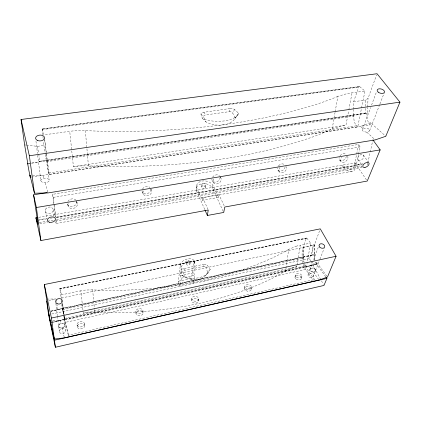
<?xml version="1.0" encoding="UTF-8"?>
<svg xmlns="http://www.w3.org/2000/svg" width="421" height="421" viewBox="0 0 421 421"><rect width="100%" height="100%" fill="white"/><g stroke="black" fill="none" stroke-linecap="round" stroke-linejoin="round"><path stroke-width="0.32" stroke-dasharray="2.1 1.58" d="M304.22 262.699A6.541 2.736 76.8 0 1 303.615 257.873L303.141 256.836L303.157 247.301L306.283 238.281A1.242 0.532 77.7 0 1 306.956 238.249L310.587 243.08L307.12 263.125M357.729 126.958L356.471 125.795A8.325 4.41 83.8 0 1 353.882 116.091A0.763 0.4 84 0 0 353.729 115.175A0.763 0.4 84 0 0 353.235 115.091L46.284 160.354L46.563 161.68A9.625 0.668 80 0 0 48.783 173.005L49.22 174.505L357.729 126.958L364.97 91.031L359.702 86.658L42.153 128.958L359.318 86.51M314.708 244.085L312.845 245.275L312.777 255.1L314.608 254.984L314.708 244.085L319.834 230.076M61.461 298.005L314.329 245.117L314.245 254.726A8.083 3.526 76.7 0 0 314.945 260.546M191.671 300.541L191.729 298.615M353.235 115.096L353.372 109.923M353.393 109.292L353.629 101.735L358.687 87.152A1.605 0.853 85.8 0 1 359.702 86.658M353.245 114.98L365.102 113.207L365.344 106.939M365.365 106.313L365.607 100.045L368.017 98.393L376.59 74.97M365.102 113.207L365.091 113.644L367.417 113.481L367.654 107.576M367.68 106.918L368.017 98.393M198.601 300.847A3.468 2.447 1.9 0 0 193.507 298.515A3.468 2.447 1.9 0 0 193.297 302.752A3.468 2.447 1.9 0 0 198.601 300.847L198.68 298.921A3.479 2.447 1.9 0 0 193.571 296.589A3.479 2.447 1.9 0 0 193.365 300.82A3.479 2.447 1.9 0 0 198.68 298.921M303.162 256.863L62.534 308.272L57.393 309.398L57.74 309.656L51.057 311.572M244.622 288.49L244.811 286.585M251.369 289.274L251.569 287.369M367.417 113.481L366.975 113.391A10.115 5.568 84.1 0 0 369.491 124.295L370.017 124.937L30.301 177.273M180.393 264.609L181.377 267.193L180.314 275.597L181.288 278.181L180.235 286.364L178.33 281.244L180.393 264.609A7.152 3.999 -21.6 0 1 187.777 258.841A7.152 3.999 -21.6 0 1 193.965 261.825L194.986 264.383L193.713 272.782L194.723 275.339L193.46 283.517L191.487 278.444L193.965 261.825M196.344 187.834L196.712 185.098M204.743 209.505L196.586 191.002L196.96 188.266A8.494 6.052 8.5 0 1 202.269 180.983A8.494 6.052 8.5 0 1 212.958 185.529L218.488 197.396L202.275 200.27L196.96 188.266M201.554 186.887L201.948 184.151M288.68 249.421A203.169 108.518 -0.9 0 1 272.287 257.973C224.372 279.797 171.436 289.106 119.032 290.337A204.795 109.781 -1.9 0 1 92.62 289.853L85.847 290.032A35.169 24.634 -8.8 0 0 80.816 290.816L83.311 313.235A34.133 24.802 -9.9 0 1 88.194 312.435L94.772 312.235A200.043 112.128 -2.2 0 0 120.427 312.677C171.531 311.387 223.114 301.72 269.493 279.697A198.501 110.876 -1.1 0 0 285.501 270.992L288.674 249.421L295.963 246.317M202.275 200.27L202.68 197.523L218.967 194.66L224.482 206.437M205.522 187.745A2.037 1.452 8.4 0 0 202.89 185.893A2.037 1.452 8.4 0 0 202.206 188.319A2.037 1.452 8.4 0 0 205.522 187.745L205.932 185.014A2.042 1.452 8.4 0 0 203.285 183.156A2.042 1.452 8.4 0 0 202.601 185.587A2.042 1.452 8.4 0 0 205.932 185.014M295.021 277.034L295.326 275.145M285.496 270.987L292.616 267.824A42.931 28.607 12.4 0 1 296.773 266.714L296.973 265.451M297.079 264.82L300.226 245.232L310.587 243.08M223.188 211.268L212.516 188.255L212.958 185.529M301.599 278.244L301.92 276.36M64.06 316.366A7.32 0.389 79.2 0 0 64.524 318.418L64.892 319.928L306.451 267.003L307.009 263.772M218.488 197.396L218.967 194.66M42.247 129.173L43.979 134.846L69.728 131.331L73.412 166.663A45.094 25.065 -4.7 0 1 79.822 165.942L88.426 165.837A247.08 98.409 -0.4 0 0 121.964 166.627C186.424 165.937 251.616 158.359 312.698 136.951A244.617 96.888 0.4 0 0 332.153 128.989L335.048 112.36M335.158 111.723L337.842 96.377L346.762 93.704A57.945 25.734 9.3 0 1 352.061 92.794L364.97 91.031M51.115 322.275L316.608 264.183L316.892 262.646L308.919 265.867L310.819 268.524L312.198 268.014A3.084 2.231 -4.3 0 1 314.398 268.277L315.65 269.551A2.684 1.942 -4.3 0 1 315.213 271.092L313.345 271.998L311.23 271.492A2.931 1.879 11.1 0 1 309.935 269.682M62.55 308.382L62.797 309.482A7.32 0.389 79.2 0 0 63.745 314.824M332.143 128.984L340.815 126.126A55.867 27.055 10 0 1 345.957 125.153L348.709 110.56M348.83 109.923L352.061 92.794M358.513 154.47L356.155 165.795A13.119 6.72 81.3 0 1 353.777 170.794A23.771 12.172 82 0 1 342.747 166.353L341.915 165.179L348.614 168.658A9.688 4.963 81.3 0 0 354.287 165.59L356.576 154.496M356.708 153.87L358.65 144.445L52.546 194.344L53.899 204.664M358.645 153.839L360.087 146.918L358.65 144.445M370.017 124.937L370.506 122.658L385.804 136.272M367.838 162.848L370.091 152.639M370.227 152.002L372.622 141.156M362.392 129.552L362.286 129.984A3.752 1.737 9.1 0 0 364.149 131.699L366.891 132.205L369.222 131.173A3.473 1.947 -4 0 0 369.622 129.605L367.865 128.421A3.994 2.242 -4 0 0 364.996 128.31L362.392 129.552L370.643 107.539M325.791 276.829L316.766 264.514L305.588 266.961L314.508 279.539L313.766 280.875M313.25 276.571A2.789 2.121 21.4 0 0 310.219 273.224A2.789 2.121 21.4 0 0 308.63 276.539A2.789 2.121 21.4 0 0 313.25 276.571L315.492 270.614A2.931 1.879 11.1 0 0 314.192 268.814L312.814 268.356A2.763 1.768 11.1 0 0 310.34 268.898M316.755 264.541L316.592 264.277A8.083 3.526 76.7 0 1 315.213 261.373M306.509 238.002L59.845 288.532L60.871 297.952M238.707 113.396L235.302 117.854A19.377 12.298 8.6 0 1 206.048 121.974L203.738 117.343A3.194 2.047 8 0 1 205.727 114.901L229.05 111.691L230.087 108.502L230.918 108.444A3.715 1.737 3.4 0 1 233.045 108.713L234.576 109.476L238.707 113.396L234.239 119.548M210.216 269.445L207.716 272.224A14.93 11.904 8.5 0 1 184.972 277.034L183.303 272.666A2.458 1.973 7.5 0 1 184.908 270.261L203.075 266.477L203.832 264.246L204.48 264.167A2.863 1.895 2.7 0 1 206.111 264.43L207.253 265.246L210.216 269.445L208.074 272.929L205.632 275.402M310.651 260.846L309.409 258.557L314.329 245.117M308.156 274.308L310.035 269.298L310.84 268.503M318.281 247.28L309.909 269.756A2.931 1.879 11.1 0 0 311.198 271.566L312.582 272.034A2.763 1.768 11.1 0 0 315.066 271.482L315.371 271.077M371.559 105.092L376.369 92.246M42.137 128.958L42.863 135.936M315.555 270.608L319.728 259.794M319.96 259.194L324.138 248.379M369.612 130.663L379.7 104.545M379.931 103.94L384.157 93.004M235.302 117.854L232.734 113.149L234.576 109.476M207.716 272.224L205.885 267.772L207.253 265.246M237.749 115.028L233.95 118.012A23.371 10.957 2.7 0 1 224.235 120.932C216.936 121.843 209.3 121.322 202.469 118.433L200.97 114.228L201.127 113.312A4.494 2.131 2.3 0 1 202.154 112.533L230.087 108.502M208.074 272.929L206.295 274.503A17.992 11.93 1.7 0 1 198.68 277.771C193.102 278.865 187.029 278.328 182.088 275.366L181.104 270.845L181.262 269.856A3.452 2.31 1 0 1 182.088 268.998L203.832 264.246M370.506 122.658L360.529 126.4L363.26 128.915M63.645 323.575L64.25 323.928A3.336 2.342 -11.6 0 1 64.792 326.159C58.693 332.479 55.588 320.486 64.26 324.007A3.336 2.342 -11.6 0 1 64.802 326.238L63.855 327.312A3.147 2.205 -11.6 0 1 60.719 328.006L59.377 327.438A3.336 2.342 -11.6 0 1 58.851 325.201L59.803 324.133A3.147 2.205 -11.6 0 1 62.924 323.444M57.393 309.398L57.698 309.303L56.956 304.783M40.816 180.751L40.805 180.172C42.316 177.936 46.021 178.015 48.294 178.972A4.373 2.342 -6.2 0 1 48.925 181.198C46.957 183.588 42.389 183.498 40.816 180.751L37.553 154.17M68.628 336.463L68.534 335.169L314.508 279.539M63.871 316.466A12.167 0.647 79.2 0 0 65.181 322.397L305.688 269.435L313.403 280.354M83.311 313.235L296.773 266.714M64.524 318.418L305.572 265.767L306.451 267.003M51.167 322.365L316.592 264.277M52.436 322.423L64.734 319.707L68.534 335.169M62.797 309.482L303.615 257.873M51.794 314.013L309.409 258.557M27.839 163.985L39.932 161.753L39.463 161.338L39.869 161.254L46.268 160.464M178.33 281.244L191.487 278.444M303.141 256.836L312.903 254.779M50.941 311.108L314.308 254.773L314.608 254.984M51.041 311.108L314.308 254.773A7.957 3.468 76.7 0 0 314.771 259.683M181.288 278.181L194.723 275.339M303.157 247.301L312.845 245.275M48.594 300.699L55.672 299.215M180.314 275.597L193.713 272.782M61.987 298.7L61.461 294.837L80.816 290.816M59.85 288.79L306.283 238.281M59.866 288.548L59.966 288.885L306.956 238.249M39.753 223.851L47.526 222.493M55.646 221.109L362.255 167.432M56.167 223.462L351.803 171.421M38.727 219.851L47.115 218.367M354.377 165.174L362.728 163.758M37.49 220.472L46.531 218.904M50.404 218.236L52.341 217.899M362.623 164.127L55.567 217.341L354.287 165.59M356.155 165.795L55.94 217.904L53.251 197.36L52.546 194.344M39.285 222.593L46.873 221.267M47.51 221.157L53.83 220.057M56.393 219.609L361.876 166.348L354.982 162.927L38.49 217.368M53.251 197.36L360.087 146.918M73.412 166.663L345.957 125.153M48.783 173.005L356.471 125.795M39.463 161.338L365.27 113.202M28.328 163.469L366.975 113.365M46.563 161.68L353.882 116.091M26.565 145.134L37.48 146.345L43.916 145.44L43.426 141.003M353.629 101.735L365.607 100.045M42.158 129.6L358.687 87.152M52.772 320.844L60.203 320.286L60.982 323.512M313.308 272.003L319.092 280.076M47.02 299.084L55.998 298.973M32.601 175.157L43.11 175.299L44.01 178.515M337.853 96.383A251.879 90.947 0.6 0 1 317.834 103.866C254.137 124.211 186.803 130.994 120.185 131.478A254.526 92.431 -0.1 0 1 85.337 130.605L76.396 130.668A46.963 24.065 -4 0 0 69.728 131.331M24.634 144.924L25.923 145.066M182.088 275.366L184.972 277.034M358.26 159.948L358.776 160.317A3.452 2.347 -42.7 0 0 361.755 159.806L363.081 158.533A3.663 2.489 -42.7 0 0 363.718 155.554L362.86 154.639A3.452 2.347 -42.8 0 0 359.866 155.144L358.534 156.428A3.663 2.489 -42.8 0 0 357.913 159.417L362.081 165.537M181.104 270.845L183.303 272.666M366.844 132.21L375.222 139.904M202.469 118.433L206.048 121.974M339.584 159.975L341.236 161.701M200.97 114.228L203.738 117.343M183.345 268.493L184.908 270.261M277.934 170.126L279.291 171.826M316.892 262.646L327.47 277.029M363.376 155.012L368.075 161.764M203.769 112.086L205.727 114.901M354.982 162.927L366.886 180.52M219.915 176.525L220.799 177.862M212.352 180.898L213.5 182.698M305.583 266.988L305.42 266.719A8.015 3.357 76.8 0 1 304.351 264.593M316.608 264.183L316.239 263.551A7.957 3.468 76.7 0 1 315.261 261.33M310.961 261.42L323.365 284.301M150.66 188.65L151.36 190.066M142.277 192.029L143.261 194.102M202.68 197.523L207.979 209.437M193.902 260.746L194.928 263.309M189.055 260.925A1.731 0.974 -21.6 0 1 186.861 262.625A1.731 0.974 -21.6 0 1 186.371 261.009A1.731 0.974 -21.6 0 1 189.055 260.925L190.066 263.499A1.737 0.968 -21.6 0 1 187.866 265.198A1.737 0.968 -21.6 0 1 187.377 263.588A1.737 0.968 -21.6 0 1 190.066 263.499M185.803 262.12L186.808 264.698M53.883 216.499L53.272 214.831L53.63 216.283M76.611 201.317L77.275 203.322M67.544 204.043L68.17 206.064M45.226 182.925L47.994 192.939M59.966 288.885L61.461 294.837M65.181 322.397L68.481 335.847M53.214 209.711L55.019 217.11M62.029 327.922L64.397 337.879M45.21 211.068L46.799 217.889M56.104 299.62L56.425 301.557M37.48 146.345L38.621 153.476M38.727 154.123L39.869 161.254M61.287 300.531L61.492 301.825M61.876 304.267L62.571 308.556A8.978 0.474 79.2 0 0 63.524 314.045M43.916 145.44L45.231 153.844M45.331 154.491L46.242 160.312M62.603 303.204L64.276 315.429M64.366 316.071L64.892 319.928M53.988 205.306L55.509 216.915M44.663 140.051L46.468 153.702M46.552 154.354L49.22 174.505M64.734 319.707L64.655 319.402A8.978 0.474 79.2 0 1 64.097 316.892M35.964 141.203L37.474 153.523M55.856 303.309L57.372 315.639M57.451 316.287L58.645 326.022M58.693 326.412L59.34 331.674M77.043 324.78L77.28 326.738M84.453 323.696A3.747 2.658 -9.9 0 1 79.18 326.812A3.747 2.658 -9.9 0 1 78.616 322.244A3.747 2.658 -9.9 0 1 84.453 323.696L84.674 325.659A3.736 2.658 -10 0 1 79.411 328.775A3.736 2.658 -10 0 1 78.848 324.202A3.736 2.658 -10 0 1 84.674 325.659M42.931 136.567L43.142 138.467M44.663 138.677L49.162 179.993M62.64 303.825L63.755 314.066M63.824 314.708L65.523 330.29A3.168 2.637 -12.9 0 1 61.387 333.569A3.168 2.637 -12.9 0 1 60.387 329.111A3.168 2.637 -12.9 0 1 65.523 330.29M92.62 289.843L94.467 309.035M94.525 309.672L94.772 312.235M85.342 130.599L88.426 165.837M135.883 311.419L135.967 313.361M143.051 311.061A3.589 2.563 -3.8 0 1 137.678 313.466A3.589 2.563 -3.8 0 1 137.667 309.025A3.589 2.563 -3.8 0 1 143.051 311.061L143.114 313.003A3.579 2.563 -3.9 0 1 137.756 315.408A3.579 2.563 -3.9 0 1 137.741 310.966A3.579 2.563 -3.9 0 1 143.114 313.003M295.963 246.317A44.137 28.26 11.7 0 1 300.226 245.232M203.075 266.477A2.237 1.779 9.8 0 1 205.885 267.772M305.572 265.767A6.541 2.736 76.8 0 1 304.688 264.041M56.246 220.472A15.072 1 79.7 0 1 56.414 223.098A27.312 1.816 79.8 0 1 55.293 221.946M347.604 156.233A4.21 2.915 -42.2 0 1 346.236 160.933A4.21 2.915 -42.2 0 1 341.42 161.859A4.21 2.915 -42.2 0 1 341.594 157.391M285.838 166.327A4.278 3.142 -38.7 0 1 285.006 171.315A4.278 3.142 -38.7 0 1 279.665 172.21A4.278 3.142 -38.7 0 1 280.107 167.29M220.33 177.325A4.378 3.373 -33.3 0 1 219.994 182.251A4.378 3.373 -33.3 0 1 214.463 183.561A4.378 3.373 -33.3 0 1 213.81 178.872M150.934 189.445A4.526 3.594 -25.2 0 1 150.171 194.444A4.526 3.594 -25.2 0 1 144.387 195.286A4.526 3.594 -25.2 0 1 143.714 190.497M75.927 201.57A4.752 3.784 -15.5 0 1 76.359 206.743A4.752 3.784 -15.5 0 1 70.033 208.079A4.752 3.784 -15.5 0 1 68.686 203.101M340.042 155.786A4.194 2.915 -42.2 0 1 346.109 154.77M346.367 156.217A4.194 2.915 -42.2 0 1 342.036 160.675A4.194 2.915 -42.2 0 1 339.184 157.428M278.586 165.763A4.263 3.136 -38.8 0 1 284.843 165.169M285.128 166.869A4.263 3.136 -38.8 0 1 280.644 171.089A4.263 3.136 -38.8 0 1 277.518 167.779M278.186 166.284A4.263 3.136 -38.8 0 1 278.444 165.932M220.057 177.43A4.363 3.368 -33.3 0 1 215.889 182.093A4.363 3.368 -33.3 0 1 211.91 178.988M212.537 177.262A4.363 3.368 -33.3 0 1 219.404 175.799M150.739 189.455A4.51 3.594 -25.2 0 1 146.245 193.913A4.51 3.594 -25.2 0 1 142.04 190.529M142.561 188.966A4.51 3.594 -25.2 0 1 149.997 187.555M76.664 201.506A4.736 3.778 -15.4 0 1 72.486 206.437A4.736 3.778 -15.4 0 1 67.402 203.064M67.828 201.464A4.736 3.778 -15.4 0 1 75.764 199.964M55.814 220.662A11.13 0.737 79.7 0 1 55.782 220.946M367.749 163.237A9.757 5.189 81.4 0 1 367.123 164.8M196.586 191.002A8.452 6.047 8.5 0 1 201.88 183.719A8.452 6.047 8.5 0 1 212.516 188.255M229.05 111.691A2.9 1.837 9.4 0 1 232.734 113.149M181.377 267.193A7.173 3.989 -21.6 0 1 188.792 261.42A7.173 3.989 -21.6 0 1 194.986 264.383M305.688 269.435A10.862 4.557 76.8 0 1 303.283 264.399M63.534 314.682A22.318 1.2 79.2 0 1 61.782 304.562M61.35 301.673A22.318 1.2 79.2 0 1 61.166 300.362M302.936 262.809A19.898 8.457 76.7 0 1 302.794 248.474L303.094 247.474L303.083 257.115A8.015 3.357 76.8 0 0 303.562 262.104M46.063 208.563L45.515 209.348A4.231 3.342 -12.6 0 0 45.978 212.605L47.61 213.542A3.989 3.152 -12.6 0 0 51.599 212.858L52.899 211.426A4.231 3.342 -12.6 0 0 52.462 208.174L50.836 207.221A3.989 3.152 -12.6 0 0 46.82 207.9L46.063 208.563M296.195 279.134A3.347 2.189 10.4 0 0 301.573 278.36A3.347 2.189 10.4 0 0 297.158 275.455A3.347 2.189 10.4 0 0 296.195 279.134M245.948 290.622A3.394 2.321 6.8 0 0 251.348 289.395A3.394 2.321 6.8 0 0 246.685 286.659A3.394 2.321 6.8 0 0 245.948 290.622M296.5 277.244A3.352 2.189 10.4 0 0 301.894 276.471A3.352 2.189 10.4 0 0 297.463 273.571A3.352 2.189 10.4 0 0 296.5 277.244M246.138 288.711A3.405 2.321 6.7 0 0 251.553 287.485A3.405 2.321 6.7 0 0 246.874 284.754A3.405 2.321 6.7 0 0 246.138 288.711"/><path stroke-width="0.63" d="M372.906 139.877L380.163 149.892L367.249 181.051L224.756 207.027L223.735 212.452L207.374 215.473L208.248 210.032L40.884 240.544L35.901 217.815L37.195 217.594M326.164 277.344L326.917 278.37L323.986 285.443L55.393 347.262L48.578 314.708L46.663 301.099M336.074 256.268L327.47 277.029L319.092 280.076L64.397 337.879L54.283 339.068L50.294 321.034L50.509 322.407L50.346 321.639A9.015 0.284 79.3 0 1 48.468 311.661L48.631 312.266L44.326 284.522L320.281 228.856L336.074 256.268L51.42 318.034L54.283 339.068M399.95 102.14L385.804 136.272L375.222 139.904L47.994 192.939L34.448 193.213L29.97 175.12L30.301 177.273L30.112 176.452A11.877 0.489 79.8 0 1 27.686 163.595L27.839 163.985L24.634 144.924L21.05 119.49L377.037 73.738L399.95 102.14L29.354 155.759L21.05 119.49M55.393 347.262L54.435 340.215L326.917 278.37M47.189 192.602L33.564 194.812L36.39 207.506L380.163 149.892M205.006 210.1L207.374 215.473M35.901 217.815L37.39 222.925A11.372 0.447 79.6 0 0 37.49 220.472L33.564 194.812M54.435 340.215L50.525 322.507A9.162 0.289 79.3 0 1 48.452 311.577M44.326 284.522L51.42 318.034M29.354 155.759L34.448 193.213M36.39 207.506L40.884 240.544M57.098 303.694A3.368 2.715 -10.4 0 0 62.34 301.331A3.368 2.715 -10.4 0 0 57.561 298.947A3.368 2.715 -10.4 0 0 57.098 303.694M319.734 247.111A2.947 2.152 20.3 0 0 324.602 247.174A2.947 2.152 20.3 0 0 321.36 243.754A2.947 2.152 20.3 0 0 319.734 247.111M49.641 222.283A4.11 2.642 -12.3 0 0 55.472 218.962A4.11 2.642 -12.3 0 0 49.157 217.715A4.11 2.642 -12.3 0 0 49.641 222.283M364.944 167.421A3.568 1.958 -33.1 0 0 369.064 163.237A3.568 1.958 -33.1 0 0 363.86 164.122A3.568 1.958 -33.1 0 0 364.944 167.421M37.474 140.477A4.499 2.926 -3.2 0 0 44.563 138.151A4.499 2.926 -3.2 0 0 38.227 135.404A4.499 2.926 -3.2 0 0 37.474 140.477M378.2 92.131A3.8 2.142 16.5 0 0 384.394 92.399A3.8 2.142 16.5 0 0 379.916 88.789A3.8 2.142 16.5 0 0 378.2 92.131"/></g></svg>
